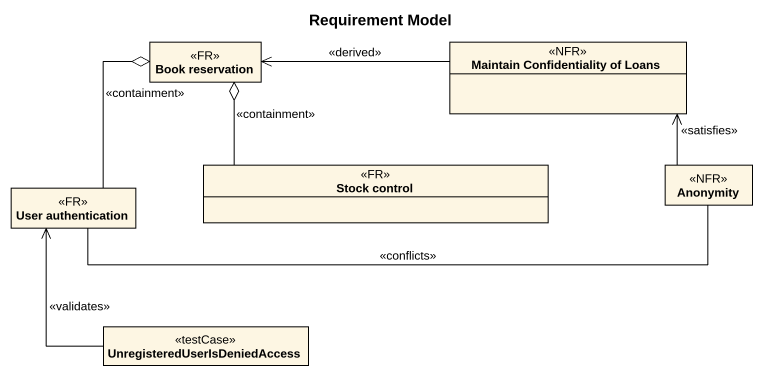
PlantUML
@startuml
title Requirement Model
hide circle
hide empty members
class "Book reservation" as Book_reservation <<FR>>
class "Maintain Confidentiality of Loans" as Maintain_Confidentiality_of <<NFR>>
class "Stock control" as Stock_control <<FR>>
class Anonymity <<NFR>>
class "User authentication" as User_authentication <<FR>>
class "UnregisteredUserIsDeniedAccess" as UnregisteredUserIsDeniedAcce <<testCase>>
Book_reservation o-- Stock_control : <<containment>>
Book_reservation o-- User_authentication : <<containment>>
Maintain_Confidentiality_of -left-> Book_reservation : <<derived>>
Anonymity -up-> Maintain_Confidentiality_of : <<satisfies>>
Anonymity -left- User_authentication : <<conflicts>>
UnregisteredUserIsDeniedAcce -up-> User_authentication : <<validates>>
@enduml
